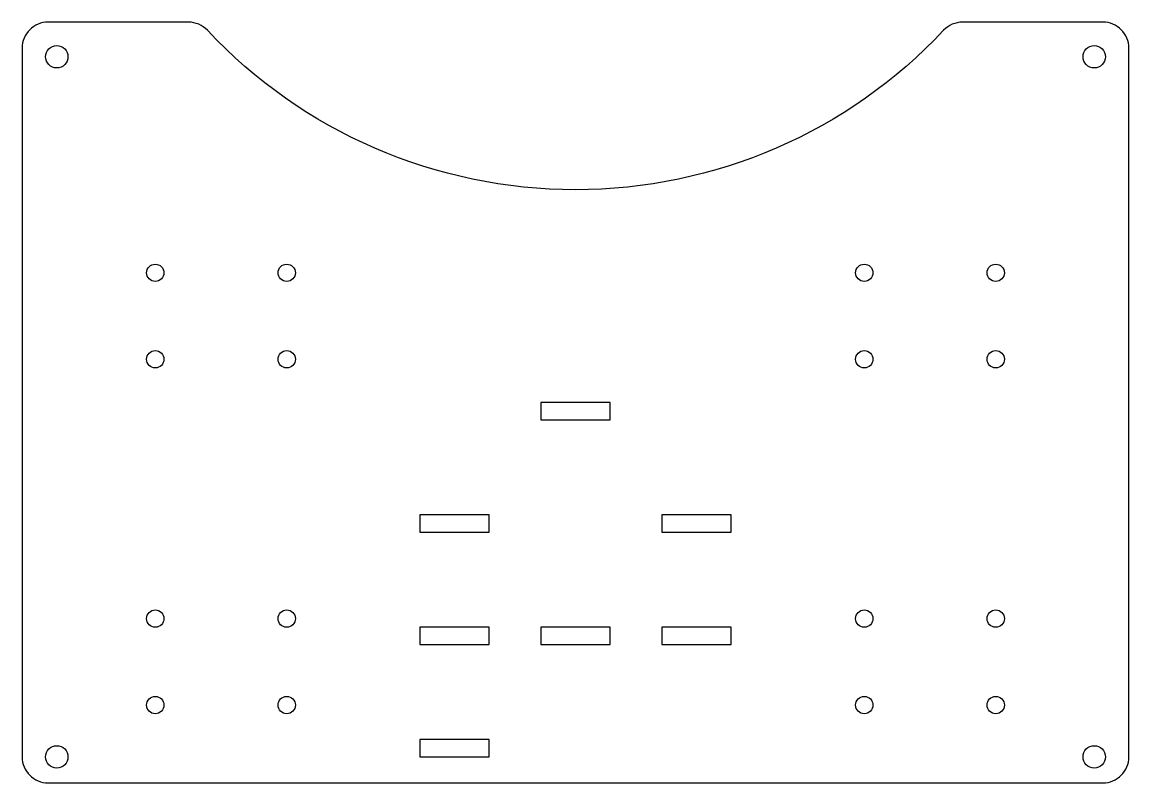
# Model space of a CAD drawing. Header units: millimetres. Extents: x -320 to 320, y -220 to 220.
import ezdxf

# ---------------------------------------------------------------- set-up
doc = ezdxf.new("R2010")
doc.units = ezdxf.units.MM
doc.layers.get('0').update_dxf_attribs({"linetype": 'CONTINUOUS'})

msp = doc.modelspace()

# ---------------------------------------------------------------- linework, layer by layer
msp.add_lwpolyline([(212.9, 215.26, -0.433013), (-212.9, 215.26, 0.207211), (-223.83, 220), (-305, 220, 0.414214), (-320, 205), (-320, -205, 0.414214), (-305, -220), (305, -220, 0.414214), (320, -205), (320, 205, 0.414214), (305, 220), (223.83, 220, 0.207211)], format="xyb", close=True)
for points in [[(-20, -10), (20, -10), (20, 0), (-20, 0)], [(-90, -65), (-90, -75), (-50, -75), (-50, -65)], [(90, -75), (90, -65), (50, -65), (50, -75)], [(-50, -140), (-50, -130), (-90, -130), (-90, -140)], [(-20, -130), (-20, -140), (20, -140), (20, -130)], [(50, -140), (90, -140), (90, -130), (50, -130)], [(-90, -205), (-50, -205), (-50, -195), (-90, -195)]]:
    msp.add_lwpolyline(points, close=True)
for centre, radius in [((-300, 200), 6.5), ((300, 200), 6.5), ((-243, 75), 5), ((-167, 75), 5), ((167, 75), 5), ((243, 75), 5), ((-243, 25), 5), ((-167, 25), 5), ((167, 25), 5), ((243, 25), 5), ((-243, -125), 5), ((-167, -125), 5), ((167, -125), 5), ((243, -125), 5), ((-243, -175), 5), ((-167, -175), 5), ((167, -175), 5), ((243, -175), 5), ((-300, -205), 6.5), ((300, -205), 6.5)]:
    msp.add_circle(centre, radius)

doc.saveas('drawing.dxf')
